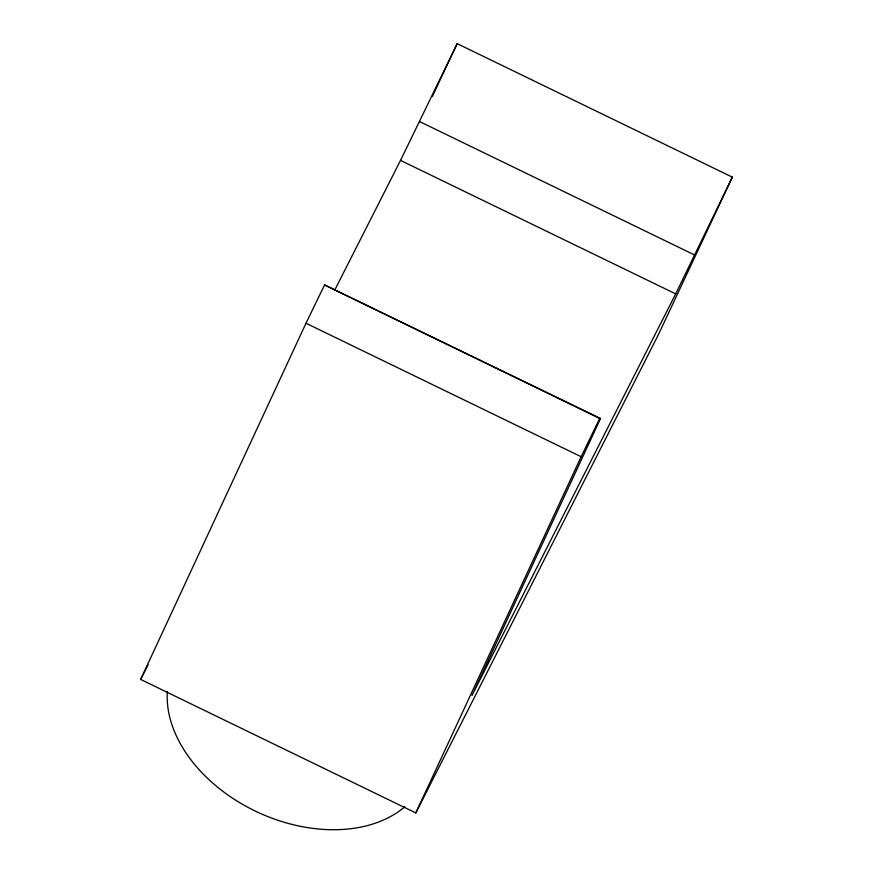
<?xml version="1.0" encoding="UTF-8"?>
<svg xmlns="http://www.w3.org/2000/svg" width="873" height="873" viewBox="0 0 873 873"><rect width="100%" height="100%" fill="white"/><g stroke="black" fill="none" stroke-linecap="round" stroke-linejoin="round"><path stroke-width="1.31" d="M732.349 177.143L658.34 334.785L415.81 812.927L140.651 679.434L305.997 323.239L324.56 284.947L600.548 418.483L471.955 695.519L675.68 293.885L732.349 177.143L457.19 43.65L400.532 160.392L334.675 290.229M415.81 812.927L581.145 456.732L599.707 418.451L600.548 418.483M432.277 96.532L457.19 43.65M140.651 679.434L148.039 664.866M419.422 121.478L694.57 254.971M400.532 160.392L675.68 293.885M324.56 284.947L599.707 418.451M305.997 323.239L581.145 456.732M404.799 806.805A137.639 96.477 24.9 0 1 254.807 810.842A137.639 96.477 24.9 0 1 167.343 691.602"/></g></svg>
